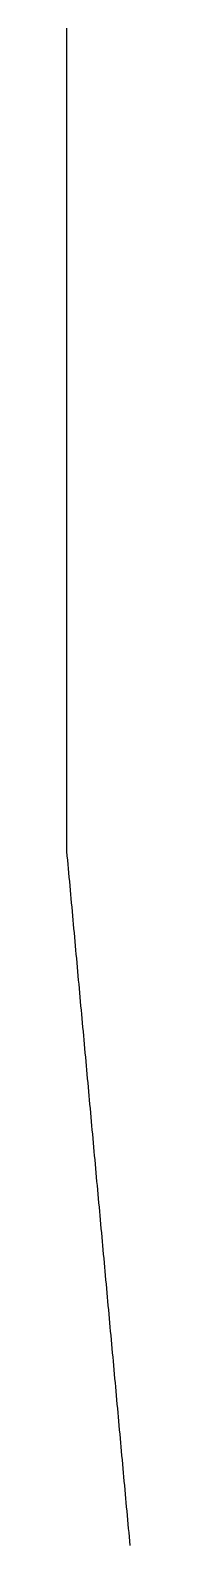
# Model space of a CAD drawing. Header units: millimetres. Extents: x 32 to 3054, y 42 to 5568.
# Drawn here: x 1650.5 to 1665.2, y 745.2 to 1096.8 of the extents above; entities that cross this region are included whole.
import ezdxf

# ---------------------------------------------------------------- set-up
doc = ezdxf.new("R2010")
doc.units = ezdxf.units.MM
doc.layers.add('ALL_ISLANDS', color=7, linetype='Continuous')
doc.layers.add('OUTLINE_ISLAND_01', color=7, linetype='Continuous')

msp = doc.modelspace()

# ---------------------------------------------------------------- linework, layer by layer
at = {"layer": 'ALL_ISLANDS'}
msp.add_lwpolyline([(1665.185, 744.5833), (1665.0944, 745.5792), (1665.0038, 746.5751), (1664.9133, 747.571), (1664.8227, 748.5669), (1664.7321, 749.5627), (1664.6416, 750.5586), (1664.551, 751.5545), (1664.4604, 752.5504), (1664.3699, 753.5463), (1664.2793, 754.5422), (1664.1887, 755.5381), (1664.0982, 756.534), (1664.0076, 757.5299), (1663.917, 758.5258), (1663.8265, 759.5216), (1663.7359, 760.5175), (1663.6453, 761.5134), (1663.5548, 762.5093), (1663.4642, 763.5052), (1663.3736, 764.5011), (1663.283, 765.497), (1663.1925, 766.4929), (1663.1019, 767.4888), (1663.0113, 768.4847), (1662.9208, 769.4806), (1662.8302, 770.4764), (1662.7396, 771.4723), (1662.6491, 772.4682), (1662.5585, 773.4641), (1662.4679, 774.46), (1662.3774, 775.4559), (1662.2868, 776.4518), (1662.1962, 777.4477), (1662.1057, 778.4436), (1662.0151, 779.4395), (1661.9245, 780.4353), (1661.834, 781.4312), (1661.7434, 782.4271), (1661.6528, 783.423), (1661.5623, 784.4189), (1661.4717, 785.4148), (1661.3811, 786.4107), (1661.2906, 787.4066), (1661.2, 788.4025), (1661.1094, 789.3984), (1661.0189, 790.3942), (1660.9283, 791.3901), (1660.8377, 792.386), (1660.7472, 793.3819), (1660.6566, 794.3778), (1660.566, 795.3737), (1660.4755, 796.3696), (1660.3849, 797.3655), (1660.2943, 798.3614), (1660.2038, 799.3573), (1660.1132, 800.3532), (1660.0226, 801.349), (1659.9321, 802.3449), (1659.8415, 803.3408), (1659.7509, 804.3367), (1659.6604, 805.3326), (1659.5698, 806.3285), (1659.4792, 807.3244), (1659.3887, 808.3203), (1659.2981, 809.3162), (1659.2075, 810.3121), (1659.117, 811.3079), (1659.0264, 812.3038), (1658.9358, 813.2997), (1658.8453, 814.2956), (1658.7547, 815.2915), (1658.6641, 816.2874), (1658.5735, 817.2833), (1658.483, 818.2792), (1658.3924, 819.2751), (1658.3018, 820.271), (1658.2113, 821.2668), (1658.1207, 822.2627), (1658.0301, 823.2586), (1657.9396, 824.2545), (1657.849, 825.2504), (1657.7584, 826.2463), (1657.6679, 827.2422), (1657.5773, 828.2381), (1657.4867, 829.234), (1657.3962, 830.2299), (1657.3056, 831.2258), (1657.215, 832.2216), (1657.1245, 833.2175), (1657.0339, 834.2134), (1656.9433, 835.2093), (1656.8528, 836.2052), (1656.7622, 837.2011), (1656.6716, 838.197), (1656.5811, 839.1929), (1656.4905, 840.1888), (1656.3999, 841.1847), (1656.3094, 842.1805), (1656.2188, 843.1764), (1656.1282, 844.1723), (1656.0377, 845.1682), (1655.9471, 846.1641), (1655.8565, 847.16), (1655.766, 848.1559), (1655.6754, 849.1518), (1655.5848, 850.1477), (1655.4943, 851.1436), (1655.4037, 852.1394), (1655.3131, 853.1353), (1655.2226, 854.1312), (1655.132, 855.1271), (1655.0414, 856.123), (1654.9509, 857.1189), (1654.8603, 858.1148), (1654.7697, 859.1107), (1654.6792, 860.1066), (1654.5886, 861.1025), (1654.498, 862.0984), (1654.4075, 863.0942), (1654.3169, 864.0901), (1654.2263, 865.086), (1654.1358, 866.0819), (1654.0452, 867.0778), (1653.9546, 868.0737), (1653.8641, 869.0696), (1653.7735, 870.0655), (1653.6829, 871.0614), (1653.5923, 872.0573), (1653.5018, 873.0531), (1653.4112, 874.049), (1653.3206, 875.0449), (1653.2301, 876.0408), (1653.1395, 877.0367), (1653.0489, 878.0326), (1652.9584, 879.0285), (1652.8678, 880.0244), (1652.7772, 881.0203), (1652.6867, 882.0162), (1652.5961, 883.012), (1652.5055, 884.0079), (1652.415, 885.0038), (1652.3244, 885.9997), (1652.2338, 886.9956), (1652.1433, 887.9915), (1652.0527, 888.9874), (1651.9621, 889.9833), (1651.8716, 890.9792), (1651.781, 891.9751), (1651.6904, 892.971), (1651.5999, 893.9668), (1651.5093, 894.9627), (1651.4187, 895.9586), (1651.3282, 896.9545), (1651.2376, 897.9504), (1651.147, 898.9463), (1651.0565, 899.9422), (1650.9659, 900.9381), (1650.8753, 901.934), (1650.7848, 902.9299), (1650.6942, 903.9257), (1650.6036, 904.9216), (1650.5131, 905.9175), (1650.513, 906.307), (1650.5129, 907.307), (1650.5127, 908.307), (1650.5126, 909.307), (1650.5124, 910.307), (1650.5123, 911.307), (1650.5122, 912.307), (1650.512, 913.307), (1650.5119, 914.307), (1650.5117, 915.307), (1650.5116, 916.307), (1650.5114, 917.307), (1650.5113, 918.307), (1650.5112, 919.307), (1650.511, 920.307), (1650.5109, 921.307), (1650.5107, 922.307), (1650.5106, 923.307), (1650.5104, 924.307), (1650.5103, 925.307), (1650.5102, 926.307), (1650.51, 927.307), (1650.5099, 928.307), (1650.5097, 929.307), (1650.5096, 930.307), (1650.5094, 931.307), (1650.5093, 932.307), (1650.5092, 933.307), (1650.509, 934.307), (1650.5089, 935.307), (1650.5087, 936.307), (1650.5086, 937.307), (1650.5085, 938.307), (1650.5083, 939.307), (1650.5082, 940.307), (1650.508, 941.307), (1650.5079, 942.307), (1650.5077, 943.307), (1650.5076, 944.307), (1650.5075, 945.307), (1650.5073, 946.307), (1650.5072, 947.307), (1650.507, 948.307), (1650.5069, 949.307), (1650.5067, 950.307), (1650.5066, 951.307), (1650.5065, 952.307), (1650.5063, 953.307), (1650.5062, 954.307), (1650.506, 955.307), (1650.5059, 956.307), (1650.5057, 957.307), (1650.5056, 958.307), (1650.5055, 959.307), (1650.5053, 960.307), (1650.5052, 961.307), (1650.505, 962.307), (1650.5049, 963.307), (1650.5048, 964.307), (1650.5046, 965.307), (1650.5045, 966.307), (1650.5043, 967.307), (1650.5042, 968.307), (1650.504, 969.307), (1650.5039, 970.307), (1650.5038, 971.307), (1650.5036, 972.307), (1650.5035, 973.307), (1650.5033, 974.307), (1650.5032, 975.307), (1650.503, 976.307), (1650.5029, 977.307), (1650.5028, 978.307), (1650.5026, 979.307), (1650.5025, 980.307), (1650.5023, 981.307), (1650.5022, 982.307), (1650.502, 983.307), (1650.5019, 984.307), (1650.5018, 985.307), (1650.5016, 986.307), (1650.5015, 987.307), (1650.5013, 988.307), (1650.5012, 989.307), (1650.5011, 990.307), (1650.5009, 991.307), (1650.5008, 992.307), (1650.5006, 993.307), (1650.5005, 994.307), (1650.5003, 995.307), (1650.5002, 996.307), (1650.5001, 997.307), (1650.4999, 998.307), (1650.4998, 999.307), (1650.4996, 1000.307), (1650.4995, 1001.307), (1650.4993, 1002.307), (1650.4992, 1003.307), (1650.4991, 1004.307), (1650.4989, 1005.307), (1650.4988, 1006.307), (1650.4986, 1007.307), (1650.4985, 1008.307), (1650.4983, 1009.307), (1650.4982, 1010.307), (1650.4981, 1011.307), (1650.4979, 1012.307), (1650.4978, 1013.307), (1650.4976, 1014.307), (1650.4975, 1015.307), (1650.4974, 1016.307), (1650.4972, 1017.307), (1650.4971, 1018.307), (1650.4969, 1019.307), (1650.4968, 1020.307), (1650.4966, 1021.307), (1650.4965, 1022.307), (1650.4964, 1023.307), (1650.4962, 1024.307), (1650.4961, 1025.307), (1650.4959, 1026.307), (1650.4958, 1027.307), (1650.4956, 1028.307), (1650.4955, 1029.307), (1650.4954, 1030.307), (1650.4952, 1031.307), (1650.4951, 1032.307), (1650.4949, 1033.307), (1650.4948, 1034.307), (1650.4946, 1035.307), (1650.4945, 1036.307), (1650.4944, 1037.307), (1650.4942, 1038.307), (1650.4941, 1039.307), (1650.4939, 1040.307), (1650.4938, 1041.307), (1650.4937, 1042.307), (1650.4935, 1043.307), (1650.4934, 1044.307), (1650.4932, 1045.307), (1650.4931, 1046.307), (1650.4929, 1047.307), (1650.4928, 1048.307), (1650.4927, 1049.307), (1650.4925, 1050.307), (1650.4924, 1051.307), (1650.4922, 1052.307), (1650.4921, 1053.307), (1650.4919, 1054.307), (1650.4918, 1055.307), (1650.4917, 1056.307), (1650.4915, 1057.307), (1650.4914, 1058.307), (1650.4912, 1059.307), (1650.4911, 1060.307), (1650.4909, 1061.307), (1650.4908, 1062.307), (1650.4907, 1063.307), (1650.4905, 1064.307), (1650.4904, 1065.307), (1650.4902, 1066.307), (1650.4901, 1067.307), (1650.49, 1068.307), (1650.4898, 1069.307), (1650.4897, 1070.307), (1650.4895, 1071.307), (1650.4894, 1072.307), (1650.4892, 1073.307), (1650.4891, 1074.307), (1650.489, 1075.307), (1650.4888, 1076.307), (1650.4887, 1077.307), (1650.4885, 1078.307), (1650.4884, 1079.307), (1650.4882, 1080.307), (1650.4881, 1081.307), (1650.488, 1082.307), (1650.4878, 1083.307), (1650.4877, 1084.307), (1650.4875, 1085.307), (1650.4874, 1086.307), (1650.4872, 1087.307), (1650.4871, 1088.307), (1650.487, 1089.307), (1650.4868, 1090.307), (1650.4867, 1091.307), (1650.4865, 1092.307), (1650.4864, 1093.307), (1650.4863, 1094.307), (1650.4861, 1095.307), (1650.486, 1096.307), (1650.4858, 1097.307)], dxfattribs=at)
at = {"layer": 'OUTLINE_ISLAND_01'}
msp.add_lwpolyline([(1665.185, 744.5833), (1665.0944, 745.5792), (1665.0038, 746.5751), (1664.9133, 747.571), (1664.8227, 748.5669), (1664.7321, 749.5627), (1664.6416, 750.5586), (1664.551, 751.5545), (1664.4604, 752.5504), (1664.3699, 753.5463), (1664.2793, 754.5422), (1664.1887, 755.5381), (1664.0982, 756.534), (1664.0076, 757.5299), (1663.917, 758.5258), (1663.8265, 759.5216), (1663.7359, 760.5175), (1663.6453, 761.5134), (1663.5548, 762.5093), (1663.4642, 763.5052), (1663.3736, 764.5011), (1663.283, 765.497), (1663.1925, 766.4929), (1663.1019, 767.4888), (1663.0113, 768.4847), (1662.9208, 769.4806), (1662.8302, 770.4764), (1662.7396, 771.4723), (1662.6491, 772.4682), (1662.5585, 773.4641), (1662.4679, 774.46), (1662.3774, 775.4559), (1662.2868, 776.4518), (1662.1962, 777.4477), (1662.1057, 778.4436), (1662.0151, 779.4395), (1661.9245, 780.4353), (1661.834, 781.4312), (1661.7434, 782.4271), (1661.6528, 783.423), (1661.5623, 784.4189), (1661.4717, 785.4148), (1661.3811, 786.4107), (1661.2906, 787.4066), (1661.2, 788.4025), (1661.1094, 789.3984), (1661.0189, 790.3942), (1660.9283, 791.3901), (1660.8377, 792.386), (1660.7472, 793.3819), (1660.6566, 794.3778), (1660.566, 795.3737), (1660.4755, 796.3696), (1660.3849, 797.3655), (1660.2943, 798.3614), (1660.2038, 799.3573), (1660.1132, 800.3532), (1660.0226, 801.349), (1659.9321, 802.3449), (1659.8415, 803.3408), (1659.7509, 804.3367), (1659.6604, 805.3326), (1659.5698, 806.3285), (1659.4792, 807.3244), (1659.3887, 808.3203), (1659.2981, 809.3162), (1659.2075, 810.3121), (1659.117, 811.3079), (1659.0264, 812.3038), (1658.9358, 813.2997), (1658.8453, 814.2956), (1658.7547, 815.2915), (1658.6641, 816.2874), (1658.5735, 817.2833), (1658.483, 818.2792), (1658.3924, 819.2751), (1658.3018, 820.271), (1658.2113, 821.2668), (1658.1207, 822.2627), (1658.0301, 823.2586), (1657.9396, 824.2545), (1657.849, 825.2504), (1657.7584, 826.2463), (1657.6679, 827.2422), (1657.5773, 828.2381), (1657.4867, 829.234), (1657.3962, 830.2299), (1657.3056, 831.2258), (1657.215, 832.2216), (1657.1245, 833.2175), (1657.0339, 834.2134), (1656.9433, 835.2093), (1656.8528, 836.2052), (1656.7622, 837.2011), (1656.6716, 838.197), (1656.5811, 839.1929), (1656.4905, 840.1888), (1656.3999, 841.1847), (1656.3094, 842.1805), (1656.2188, 843.1764), (1656.1282, 844.1723), (1656.0377, 845.1682), (1655.9471, 846.1641), (1655.8565, 847.16), (1655.766, 848.1559), (1655.6754, 849.1518), (1655.5848, 850.1477), (1655.4943, 851.1436), (1655.4037, 852.1394), (1655.3131, 853.1353), (1655.2226, 854.1312), (1655.132, 855.1271), (1655.0414, 856.123), (1654.9509, 857.1189), (1654.8603, 858.1148), (1654.7697, 859.1107), (1654.6792, 860.1066), (1654.5886, 861.1025), (1654.498, 862.0984), (1654.4075, 863.0942), (1654.3169, 864.0901), (1654.2263, 865.086), (1654.1358, 866.0819), (1654.0452, 867.0778), (1653.9546, 868.0737), (1653.8641, 869.0696), (1653.7735, 870.0655), (1653.6829, 871.0614), (1653.5923, 872.0573), (1653.5018, 873.0531), (1653.4112, 874.049), (1653.3206, 875.0449), (1653.2301, 876.0408), (1653.1395, 877.0367), (1653.0489, 878.0326), (1652.9584, 879.0285), (1652.8678, 880.0244), (1652.7772, 881.0203), (1652.6867, 882.0162), (1652.5961, 883.012), (1652.5055, 884.0079), (1652.415, 885.0038), (1652.3244, 885.9997), (1652.2338, 886.9956), (1652.1433, 887.9915), (1652.0527, 888.9874), (1651.9621, 889.9833), (1651.8716, 890.9792), (1651.781, 891.9751), (1651.6904, 892.971), (1651.5999, 893.9668), (1651.5093, 894.9627), (1651.4187, 895.9586), (1651.3282, 896.9545), (1651.2376, 897.9504), (1651.147, 898.9463), (1651.0565, 899.9422), (1650.9659, 900.9381), (1650.8753, 901.934), (1650.7848, 902.9299), (1650.6942, 903.9257), (1650.6036, 904.9216), (1650.5131, 905.9175), (1650.513, 906.307), (1650.5129, 907.307), (1650.5127, 908.307), (1650.5126, 909.307), (1650.5124, 910.307), (1650.5123, 911.307), (1650.5122, 912.307), (1650.512, 913.307), (1650.5119, 914.307), (1650.5117, 915.307), (1650.5116, 916.307), (1650.5114, 917.307), (1650.5113, 918.307), (1650.5112, 919.307), (1650.511, 920.307), (1650.5109, 921.307), (1650.5107, 922.307), (1650.5106, 923.307), (1650.5104, 924.307), (1650.5103, 925.307), (1650.5102, 926.307), (1650.51, 927.307), (1650.5099, 928.307), (1650.5097, 929.307), (1650.5096, 930.307), (1650.5094, 931.307), (1650.5093, 932.307), (1650.5092, 933.307), (1650.509, 934.307), (1650.5089, 935.307), (1650.5087, 936.307), (1650.5086, 937.307), (1650.5085, 938.307), (1650.5083, 939.307), (1650.5082, 940.307), (1650.508, 941.307), (1650.5079, 942.307), (1650.5077, 943.307), (1650.5076, 944.307), (1650.5075, 945.307), (1650.5073, 946.307), (1650.5072, 947.307), (1650.507, 948.307), (1650.5069, 949.307), (1650.5067, 950.307), (1650.5066, 951.307), (1650.5065, 952.307), (1650.5063, 953.307), (1650.5062, 954.307), (1650.506, 955.307), (1650.5059, 956.307), (1650.5057, 957.307), (1650.5056, 958.307), (1650.5055, 959.307), (1650.5053, 960.307), (1650.5052, 961.307), (1650.505, 962.307), (1650.5049, 963.307), (1650.5048, 964.307), (1650.5046, 965.307), (1650.5045, 966.307), (1650.5043, 967.307), (1650.5042, 968.307), (1650.504, 969.307), (1650.5039, 970.307), (1650.5038, 971.307), (1650.5036, 972.307), (1650.5035, 973.307), (1650.5033, 974.307), (1650.5032, 975.307), (1650.503, 976.307), (1650.5029, 977.307), (1650.5028, 978.307), (1650.5026, 979.307), (1650.5025, 980.307), (1650.5023, 981.307), (1650.5022, 982.307), (1650.502, 983.307), (1650.5019, 984.307), (1650.5018, 985.307), (1650.5016, 986.307), (1650.5015, 987.307), (1650.5013, 988.307), (1650.5012, 989.307), (1650.5011, 990.307), (1650.5009, 991.307), (1650.5008, 992.307), (1650.5006, 993.307), (1650.5005, 994.307), (1650.5003, 995.307), (1650.5002, 996.307), (1650.5001, 997.307), (1650.4999, 998.307), (1650.4998, 999.307), (1650.4996, 1000.307), (1650.4995, 1001.307), (1650.4993, 1002.307), (1650.4992, 1003.307), (1650.4991, 1004.307), (1650.4989, 1005.307), (1650.4988, 1006.307), (1650.4986, 1007.307), (1650.4985, 1008.307), (1650.4983, 1009.307), (1650.4982, 1010.307), (1650.4981, 1011.307), (1650.4979, 1012.307), (1650.4978, 1013.307), (1650.4976, 1014.307), (1650.4975, 1015.307), (1650.4974, 1016.307), (1650.4972, 1017.307), (1650.4971, 1018.307), (1650.4969, 1019.307), (1650.4968, 1020.307), (1650.4966, 1021.307), (1650.4965, 1022.307), (1650.4964, 1023.307), (1650.4962, 1024.307), (1650.4961, 1025.307), (1650.4959, 1026.307), (1650.4958, 1027.307), (1650.4956, 1028.307), (1650.4955, 1029.307), (1650.4954, 1030.307), (1650.4952, 1031.307), (1650.4951, 1032.307), (1650.4949, 1033.307), (1650.4948, 1034.307), (1650.4946, 1035.307), (1650.4945, 1036.307), (1650.4944, 1037.307), (1650.4942, 1038.307), (1650.4941, 1039.307), (1650.4939, 1040.307), (1650.4938, 1041.307), (1650.4937, 1042.307), (1650.4935, 1043.307), (1650.4934, 1044.307), (1650.4932, 1045.307), (1650.4931, 1046.307), (1650.4929, 1047.307), (1650.4928, 1048.307), (1650.4927, 1049.307), (1650.4925, 1050.307), (1650.4924, 1051.307), (1650.4922, 1052.307), (1650.4921, 1053.307), (1650.4919, 1054.307), (1650.4918, 1055.307), (1650.4917, 1056.307), (1650.4915, 1057.307), (1650.4914, 1058.307), (1650.4912, 1059.307), (1650.4911, 1060.307), (1650.4909, 1061.307), (1650.4908, 1062.307), (1650.4907, 1063.307), (1650.4905, 1064.307), (1650.4904, 1065.307), (1650.4902, 1066.307), (1650.4901, 1067.307), (1650.49, 1068.307), (1650.4898, 1069.307), (1650.4897, 1070.307), (1650.4895, 1071.307), (1650.4894, 1072.307), (1650.4892, 1073.307), (1650.4891, 1074.307), (1650.489, 1075.307), (1650.4888, 1076.307), (1650.4887, 1077.307), (1650.4885, 1078.307), (1650.4884, 1079.307), (1650.4882, 1080.307), (1650.4881, 1081.307), (1650.488, 1082.307), (1650.4878, 1083.307), (1650.4877, 1084.307), (1650.4875, 1085.307), (1650.4874, 1086.307), (1650.4872, 1087.307), (1650.4871, 1088.307), (1650.487, 1089.307), (1650.4868, 1090.307), (1650.4867, 1091.307), (1650.4865, 1092.307), (1650.4864, 1093.307), (1650.4863, 1094.307), (1650.4861, 1095.307), (1650.486, 1096.307), (1650.4858, 1097.307)], dxfattribs=at)

doc.saveas('drawing.dxf')
